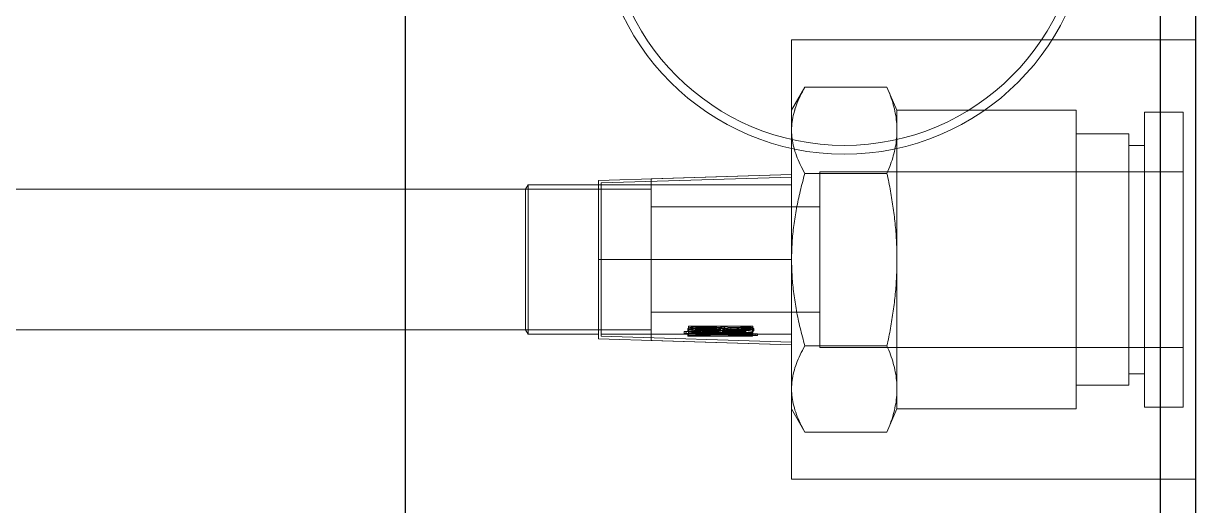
# Model space of a CAD drawing. Header units: millimetres. Extents: x 0 to 1749, y -46 to 1352.
# Drawn here: x 1042.7 to 1109.5, y 347.8 to 375.2 of the extents above; entities that cross this region are included whole.
import ezdxf
from ezdxf.lldxf.tags import DXFTag

# ---------------------------------------------------------------- set-up
doc = ezdxf.new("R2010")
doc.units = ezdxf.units.MM
for name, color, linetype, true_color in [('1', 7, 'Continuous', 0xffffff), ('110', 7, 'Continuous', 0xffffff), ('61', 7, 'Continuous', 0xffffff)]:
    doc.layers.add(name, color=color, linetype=linetype, true_color=true_color)
tags = doc.linetypes.add('DASHED', pattern=[25.72, 12.86, -12.86]).pattern_tags.tags
tags[6:7] = [DXFTag(74, 4), DXFTag(75, 0), DXFTag(340, '0'), DXFTag(46, 0.0), DXFTag(50, 0.0), DXFTag(44, 0.0), DXFTag(45, 0.0)]
tags[4:5] = [DXFTag(74, 4), DXFTag(75, 0), DXFTag(340, '0'), DXFTag(46, 0.0), DXFTag(50, 0.0), DXFTag(44, 0.0), DXFTag(45, 0.0)]

msp = doc.modelspace()

# ---------------------------------------------------------------- linework, layer by layer
at = {"layer": '1', "color": 7, "linetype": 'Continuous', "lineweight": 30}
msp.add_line((1064.4507, 409.29535), (1064.4507, 274.29535), dxfattribs=at)
at = {"layer": '1', "color": 7, "linetype": 'DASHED', "lineweight": 20, "ltscale": 0.125}
for p, q in [((1087.20989, 371.6103), (1086.4507, 370.29535)), ((1087.20989, 371.6103), (1091.88261, 371.6103)), ((1092.4507, 370.29535), (1091.88261, 371.6103)), ((1092.4507, 369.15657), (1092.4507, 370.29535)), ((1102.6507, 370.29535), (1092.4507, 370.29535)), ((1102.6507, 370.29535), (1102.6507, 353.29535)), ((1106.5507, 370.19535), (1106.5507, 353.39535)), ((1108.7507, 370.19535), (1106.5507, 370.19535)), ((1108.7507, 353.39535), (1108.7507, 370.19535)), ((1092.4507, 369.15657), (1092.4507, 361.79535)), ((1105.6507, 368.94535), (1102.6507, 368.94535)), ((1105.6507, 354.64535), (1105.6507, 368.94535)), ((1106.5507, 368.29535), (1105.6507, 368.29535)), ((1086.4507, 366.64535), (1078.4507, 366.39534)), ((1078.4507, 361.79535), (1078.4507, 366.39534)), ((1087.20989, 366.70283), (1091.88261, 366.70283)), ((1088.0507, 366.79535), (1088.0507, 361.79535)), ((1108.7507, 366.79535), (1088.0507, 366.79535)), ((1078.4507, 365.79535), (1029.4507, 365.79535)), ((1086.4507, 364.79535), (1078.4507, 364.79535)), ((1088.0507, 364.79535), (1078.4507, 364.79535)), ((1078.4507, 357.19536), (1078.4507, 361.79535)), ((1088.0507, 361.79535), (1088.0507, 356.79535)), ((1092.4507, 361.79535), (1092.4507, 354.43413)), ((1078.4507, 358.79535), (1086.4507, 358.79535)), ((1078.4507, 358.79535), (1088.0507, 358.79535)), ((1029.4507, 357.79535), (1078.4507, 357.79535)), ((1078.4507, 357.19536), (1086.4507, 356.94535)), ((1087.20989, 356.88787), (1091.88261, 356.88787)), ((1088.0507, 356.79535), (1108.7507, 356.79535)), ((1105.6507, 355.29535), (1106.5507, 355.29535)), ((1092.4507, 353.29535), (1092.4507, 354.43413)), ((1102.6507, 354.64535), (1105.6507, 354.64535)), ((1086.4507, 353.29535), (1087.20989, 351.9804)), ((1091.88261, 351.9804), (1092.4507, 353.29535)), ((1092.4507, 353.29535), (1102.6507, 353.29535)), ((1106.5507, 353.39535), (1108.7507, 353.39535)), ((1087.20989, 351.9804), (1091.88261, 351.9804))]:
    msp.add_line(p, q, dxfattribs=at)
for points in [[(1086.4507, 369.15657), (1086.4507, 369.31694), (1086.47176, 369.63794), (1086.56524, 370.11932), (1086.71819, 370.60323), (1086.92737, 371.09264), (1087.10906, 371.43567), (1087.20989, 371.6103)], [(1091.88261, 371.6103), (1091.95686, 371.43845), (1092.09141, 371.09964), (1092.24821, 370.61157), (1092.36365, 370.12664), (1092.43466, 369.64203), (1092.4507, 369.31843), (1092.4507, 369.15657)], [(1087.20989, 366.70283), (1087.10907, 366.87744), (1086.92738, 367.22046), (1086.71808, 367.71016), (1086.56519, 368.194), (1086.47175, 368.67533), (1086.4507, 368.99624), (1086.4507, 369.15657)], [(1092.4507, 369.15657), (1092.4507, 368.99466), (1092.43465, 368.67098), (1092.36362, 368.18631), (1092.24813, 367.70131), (1092.0914, 367.2135), (1091.95686, 366.87469), (1091.88261, 366.70283)], [(1086.4507, 361.79535), (1086.4507, 362.11961), (1086.47221, 362.76759), (1086.56722, 363.73691), (1086.72154, 364.70661), (1086.93129, 365.68325), (1087.11086, 366.35979), (1087.20989, 366.70283)], [(1091.88261, 366.70283), (1091.95628, 366.36178), (1092.09016, 365.68819), (1092.24718, 364.71269), (1092.36302, 363.74227), (1092.4345, 362.77061), (1092.4507, 362.12072), (1092.4507, 361.79535)], [(1087.20989, 356.88787), (1087.10989, 357.23429), (1086.92914, 357.91604), (1086.71951, 358.89486), (1086.56606, 359.86321), (1086.47196, 360.82847), (1086.4507, 361.47305), (1086.4507, 361.79535)], [(1092.4507, 361.79535), (1092.4507, 361.46817), (1092.43432, 360.81515), (1092.36221, 359.83974), (1092.24577, 358.86809), (1092.08868, 357.89464), (1091.95561, 357.22581), (1091.88261, 356.88787)], [(1086.4507, 354.43413), (1086.4507, 354.59451), (1086.47176, 354.9155), (1086.56524, 355.39689), (1086.71819, 355.8808), (1086.92737, 356.37021), (1087.10906, 356.71324), (1087.20989, 356.88787)], [(1091.88261, 356.88787), (1091.95686, 356.71602), (1092.09141, 356.3772), (1092.24821, 355.88913), (1092.36365, 355.40421), (1092.43466, 354.9196), (1092.4507, 354.596), (1092.4507, 354.43413)], [(1087.20989, 351.9804), (1087.10907, 352.15501), (1086.92738, 352.49802), (1086.71808, 352.98772), (1086.56519, 353.47157), (1086.47175, 353.9529), (1086.4507, 354.27381), (1086.4507, 354.43413)], [(1092.4507, 354.43413), (1092.4507, 354.27222), (1092.43465, 353.94855), (1092.36362, 353.46388), (1092.24813, 352.97888), (1092.0914, 352.49107), (1091.95686, 352.15226), (1091.88261, 351.9804)]]:
    msp.add_open_spline(points, degree=3, dxfattribs=at)
msp.add_open_spline([(1086.64713, 370.37095), (1086.62049, 370.28699), (1086.55024, 370.04213), (1086.47175, 369.6378), (1086.4507, 369.31689), (1086.4507, 369.15657)], degree=3, knots=[0, 0, 0, 0, 0.20637391, 0.60318695, 1, 1, 1, 1], dxfattribs=at)
at = {"layer": '110', "color": 7, "linetype": 'Continuous', "lineweight": 30}
for p, q in [((1107.4507, 218.79535), (1107.4507, 464.79535)), ((1109.4507, 464.79535), (1109.4507, 218.79535))]:
    msp.add_line(p, q, dxfattribs=at)
at = {"layer": '110', "color": 7, "linetype": 'DASHED', "lineweight": 20, "ltscale": 0.125}
for p, q in [((1086.4507, 349.29535), (1086.4507, 374.29535)), ((1109.4507, 374.29535), (1086.4507, 374.29535)), ((1086.4507, 366.64535), (1075.4507, 366.30158)), ((1075.6007, 366.1562), (1086.4507, 366.49528)), ((1071.30636, 365.79535), (1029.4507, 365.79535)), ((1071.4507, 366.04535), (1071.30636, 365.79535)), ((1071.30636, 365.79535), (1071.30636, 357.79535)), ((1075.4507, 366.04535), (1071.4507, 366.04535)), ((1071.4507, 366.04535), (1071.4507, 357.54535)), ((1075.4507, 366.30158), (1075.4507, 357.28912)), ((1075.4507, 366.04535), (1075.6007, 366.04535)), ((1075.6007, 366.1562), (1075.6007, 357.4345)), ((1086.4507, 366.04535), (1075.6007, 366.04535)), ((1075.4507, 361.79535), (1075.6007, 361.79535)), ((1075.6007, 361.79535), (1086.4507, 361.79535)), ((1029.4507, 357.79535), (1071.30636, 357.79535)), ((1071.30636, 357.79535), (1071.4507, 357.54535)), ((1080.45534, 357.60682), (1080.45534, 357.71077)), ((1080.5408, 357.85255), (1080.5408, 357.74496)), ((1080.58403, 358.00144), (1080.58403, 357.88975)), ((1080.58403, 358.00144), (1084.2507, 358.00144)), ((1080.58403, 357.88975), (1084.2507, 357.88975)), ((1080.99122, 357.70528), (1080.58403, 357.70528)), ((1080.58403, 357.60146), (1080.58403, 357.70528)), ((1080.79818, 357.77665), (1080.79818, 357.67104)), ((1080.88364, 357.77242), (1080.88364, 357.66692)), ((1080.92386, 357.74847), (1080.92687, 357.73912)), ((1082.40681, 357.93499), (1080.99122, 357.93499)), ((1080.99122, 357.93499), (1080.99122, 357.82516)), ((1082.40681, 357.82516), (1080.99122, 357.82516)), ((1080.99122, 357.60146), (1080.99122, 357.70528)), ((1081.03445, 357.79509), (1081.03445, 357.90407)), ((1081.11991, 357.75557), (1081.11991, 357.6505)), ((1081.14102, 357.81075), (1081.14102, 357.70426)), ((1082.25701, 357.81075), (1082.25701, 357.70426)), ((1082.29923, 357.91338), (1082.29923, 357.80415)), ((1082.40681, 357.93499), (1082.40681, 357.82516)), ((1082.51439, 357.77242), (1082.51439, 357.66692)), ((1082.53304, 357.85489), (1082.53304, 357.74723)), ((1082.63202, 357.98062), (1082.63202, 357.86952)), ((1082.67525, 357.90802), (1082.67525, 357.79894)), ((1082.72854, 357.79883), (1082.72854, 357.69265)), ((1082.81399, 357.93499), (1082.81399, 357.82516)), ((1084.2507, 357.93499), (1082.81399, 357.93499)), ((1084.2507, 357.82516), (1082.81399, 357.82516)), ((1082.81399, 357.76734), (1082.81399, 357.82516)), ((1083.60725, 357.7881), (1083.60725, 357.68219)), ((1083.63942, 357.74402), (1083.63942, 357.63923)), ((1083.84352, 357.88466), (1083.84352, 357.77621)), ((1083.85458, 357.82436), (1083.85458, 357.71752)), ((1083.87869, 357.74295), (1083.87869, 357.85048)), ((1084.01544, 357.95891), (1084.01544, 357.84841)), ((1084.21853, 357.91739), (1084.21853, 357.80805)), ((1084.21853, 357.79883), (1084.21853, 357.69265)), ((1084.2507, 358.00144), (1084.2507, 357.88975)), ((1084.2507, 357.88975), (1084.2507, 357.82516)), ((1084.29393, 357.74859), (1084.29393, 357.85628)), ((1071.4507, 357.54535), (1075.4507, 357.54535)), ((1075.4507, 357.28912), (1086.4507, 356.94535)), ((1075.6007, 357.54535), (1080.5408, 357.54535)), ((1075.6007, 357.4345), (1086.4507, 357.09542)), ((1080.32665, 357.69314), (1080.32665, 357.58962)), ((1080.5408, 357.54535), (1080.5408, 357.54605)), ((1080.5408, 357.54605), (1084.22959, 357.54605)), ((1080.5408, 357.44535), (1080.5408, 357.54535)), ((1080.5408, 357.44604), (1084.22959, 357.44604)), ((1080.5408, 357.44535), (1081.26971, 357.44535)), ((1080.58403, 357.60146), (1080.58403, 357.47457)), ((1080.99122, 357.60146), (1080.58403, 357.60146)), ((1080.58403, 357.57526), (1080.99122, 357.57526)), ((1080.58403, 357.47457), (1080.99122, 357.47457)), ((1081.74813, 357.64216), (1080.99122, 357.64216)), ((1080.99122, 357.61319), (1084.2507, 357.61319)), ((1080.99122, 357.53988), (1080.99122, 357.60146)), ((1080.99122, 357.5116), (1080.99122, 357.53988)), ((1084.2507, 357.53988), (1080.99122, 357.53988)), ((1080.99122, 357.47457), (1080.99122, 357.5116)), ((1080.99122, 357.5116), (1084.2507, 357.5116)), ((1081.26971, 357.44565), (1081.26971, 357.54566)), ((1084.22959, 357.54566), (1081.26971, 357.54566)), ((1084.22959, 357.44565), (1081.26971, 357.44565)), ((1081.3984, 357.45336), (1081.3984, 357.55355)), ((1081.80659, 357.55355), (1081.3984, 357.55355)), ((1081.80659, 357.45336), (1081.3984, 357.45336)), ((1081.80659, 357.45336), (1081.80659, 357.55355)), ((1084.2507, 357.64216), (1081.93265, 357.64216)), ((1084.22959, 357.54605), (1084.22959, 357.54535)), ((1084.22959, 357.54566), (1084.22959, 357.44565)), ((1084.22959, 357.54535), (1086.4507, 357.54535)), ((1084.2507, 357.53988), (1084.2507, 357.64216)), ((1084.2507, 357.5116), (1084.2507, 357.53988)), ((1084.37939, 357.46768), (1084.37939, 357.56821)), ((1084.50808, 357.4746), (1084.50808, 357.5753)), ((1086.4507, 349.29535), (1109.4507, 349.29535))]:
    msp.add_line(p, q, dxfattribs=at)
for centre, major_axis, ratio, start_param, end_param in [((1078.06325, 361.79537), (-8.65826, 0.00001), 0.49086298, 1.83528454, 1.85071616), ((1087.55206, 361.79535), (25.68688, 0), 0.16545411, 4.4324701, 4.59360677), ((1087.0386, 361.79535), (25.67552, 0), 0.16552729, 4.44790175, 4.60863294), ((1078.06325, 361.79537), (-8.86199, 0.00001), 0.49086323, 1.82906394, 1.84411417), ((1087.0386, 361.79535), (26.27965, 0), 0.16552729, 4.45412258, 4.61102644), ((1087.55206, 361.79535), (26.29128, 0), 0.16545411, 4.4390723, 4.59634986), ((1083.48685, 361.79535), (8.61777, 0), 0.49316633, 4.81614494, 4.83117112), ((1083.48685, 361.79535), (-8.82055, 0), 0.49316654, 1.67215887, 1.68683545)]:
    msp.add_ellipse(centre, major_axis=major_axis, ratio=ratio, start_param=start_param, end_param=end_param, dxfattribs=at)
for points, knots in [([(1080.58403, 357.89757), (1080.57701, 357.89423), (1080.57067, 357.89072), (1080.55957, 357.88331), (1080.5549, 357.87948), (1080.54937, 357.87359), (1080.54777, 357.8716), (1080.54505, 357.86758), (1080.54394, 357.86553), (1080.54135, 357.85939), (1080.5406, 357.85532), (1080.54107, 357.84723), (1080.54252, 357.84318), (1080.54772, 357.8355), (1080.55145, 357.83182), (1080.56581, 357.82121), (1080.57886, 357.81515), (1080.59409, 357.80971)], [0, 0, 0, 0, 0.125, 0.125, 0.25, 0.25, 0.3125, 0.3125, 0.375, 0.375, 0.5, 0.5, 0.625, 0.625, 0.75, 0.75, 1, 1, 1, 1]), ([(1080.5408, 357.74489), (1080.5408, 357.74449), (1080.54081, 357.7441), (1080.54108, 357.73976), (1080.54253, 357.73582), (1080.54774, 357.72834), (1080.55148, 357.72475), (1080.56585, 357.71442), (1080.57889, 357.70853), (1080.59409, 357.70325)], [0, 0, 0, 0, 0.02460426, 0.02460426, 0.26845319, 0.26845319, 0.51230213, 0.51230213, 1, 1, 1, 1]), ([(1080.88364, 357.66692), (1080.85336, 357.66974), (1080.82345, 357.67292), (1080.77946, 357.67855), (1080.76495, 357.68058), (1080.73654, 357.68498), (1080.72263, 357.68736), (1080.69557, 357.69261), (1080.68242, 357.69547), (1080.66351, 357.70028), (1080.65733, 357.70198), (1080.64549, 357.70554), (1080.63414, 357.70927), (1080.62393, 357.7134), (1080.61439, 357.71776), (1080.60993, 357.72009), (1080.59806, 357.72733), (1080.59211, 357.7325), (1080.58656, 357.74088), (1080.58531, 357.74374), (1080.5843, 357.74806), (1080.58411, 357.7495), (1080.58399, 357.7524), (1080.58403, 357.75386), (1080.58403, 357.76118), (1080.58403, 357.76711), (1080.58403, 357.78514), (1080.58403, 357.82214), (1080.58403, 357.86195), (1080.58403, 357.88975)], [0, 0, 0, 0, 0.125, 0.125, 0.1875, 0.1875, 0.25, 0.25, 0.3125, 0.3125, 0.34375, 0.34375, 0.375, 0.40625, 0.40625, 0.4375, 0.4375, 0.5, 0.5, 0.53125, 0.53125, 0.546875, 0.546875, 0.5625, 0.5625, 0.625, 0.625, 0.75, 1, 1, 1, 1]), ([(1080.88364, 357.77242), (1080.85328, 357.77532), (1080.82329, 357.7786), (1080.7792, 357.7844), (1080.76465, 357.78649), (1080.73619, 357.79102), (1080.72225, 357.79348), (1080.69515, 357.79888), (1080.68198, 357.80183), (1080.66306, 357.8068), (1080.65688, 357.80855), (1080.64505, 357.81221), (1080.63371, 357.81606), (1080.62352, 357.82031), (1080.61401, 357.82481), (1080.60957, 357.82721), (1080.59778, 357.83466), (1080.59189, 357.83998), (1080.58644, 357.84861), (1080.58523, 357.85155), (1080.58427, 357.85597), (1080.58409, 357.85746), (1080.584, 357.86044), (1080.58403, 357.86194), (1080.58403, 357.86815), (1080.58403, 357.87292), (1080.58403, 357.87773)], [0, 0, 0, 0, 0.20440518, 0.20440518, 0.30660778, 0.30660778, 0.40881037, 0.40881037, 0.51101296, 0.51101296, 0.56211426, 0.56211426, 0.61321555, 0.66431685, 0.66431685, 0.71541815, 0.71541815, 0.81762074, 0.81762074, 0.86872203, 0.86872203, 0.89427268, 0.89427268, 0.91982333, 0.91982333, 1, 1, 1, 1]), ([(1082.29923, 357.91338), (1082.26736, 357.92174), (1082.23409, 357.92905), (1082.18256, 357.93875), (1082.16512, 357.94177), (1082.12974, 357.94741), (1082.11186, 357.95002), (1082.05817, 357.95726), (1082.02212, 357.96131), (1081.94962, 357.9682), (1081.91317, 357.97103), (1081.83996, 357.97571), (1081.8032, 357.97756), (1081.72942, 357.98043), (1081.69247, 357.98167), (1081.61844, 357.98375), (1081.58136, 357.98458), (1081.50705, 357.98575), (1081.46977, 357.98609), (1081.35809, 357.98624), (1081.28392, 357.98519), (1081.1733, 357.98122), (1081.13653, 357.97947), (1081.06316, 357.97538), (1081.02656, 357.97299), (1080.95362, 357.96726), (1080.91728, 357.96392), (1080.86307, 357.9578), (1080.84499, 357.95556), (1080.80932, 357.95063), (1080.79174, 357.94793), (1080.76589, 357.94344), (1080.75737, 357.94187), (1080.74036, 357.93869), (1080.7319, 357.93707), (1080.70666, 357.93209), (1080.69002, 357.92861), (1080.65737, 357.92116), (1080.64132, 357.91719), (1080.61825, 357.9105), (1080.61081, 357.90817), (1080.5967, 357.90318), (1080.59001, 357.90053), (1080.58403, 357.89757)], [0, 0, 0, 0, 0.0625, 0.0625, 0.09375, 0.09375, 0.125, 0.125, 0.1875, 0.1875, 0.25, 0.25, 0.3125, 0.3125, 0.375, 0.375, 0.4375, 0.4375, 0.5, 0.5, 0.625, 0.625, 0.6875, 0.6875, 0.75, 0.75, 0.8125, 0.8125, 0.84375, 0.84375, 0.875, 0.875, 0.890625, 0.890625, 0.90625, 0.90625, 0.9375, 0.9375, 0.96875, 0.96875, 0.984375, 0.984375, 1, 1, 1, 1]), ([(1082.29923, 357.80415), (1082.26731, 357.81229), (1082.23396, 357.81942), (1082.18231, 357.82886), (1082.16481, 357.8318), (1082.12934, 357.83729), (1082.11153, 357.83982), (1082.0579, 357.84684), (1082.02188, 357.85077), (1081.94944, 357.85746), (1081.91302, 357.86021), (1081.83986, 357.86475), (1081.80312, 357.86655), (1081.72937, 357.86934), (1081.69243, 357.87054), (1081.61843, 357.87256), (1081.58137, 357.87336), (1081.50708, 357.8745), (1081.4698, 357.87483), (1081.35818, 357.87497), (1081.28405, 357.87396), (1081.17346, 357.8701), (1081.13671, 357.86841), (1081.06335, 357.86443), (1081.02676, 357.86212), (1080.95383, 357.85655), (1080.91749, 357.85331), (1080.86327, 357.84736), (1080.84519, 357.84519), (1080.80951, 357.84039), (1080.79193, 357.83778), (1080.76607, 357.83341), (1080.75754, 357.83188), (1080.74053, 357.82879), (1080.73206, 357.82722), (1080.7068, 357.82237), (1080.69016, 357.81899), (1080.65748, 357.81174), (1080.64141, 357.80788), (1080.61831, 357.80137), (1080.61086, 357.7991), (1080.59672, 357.79423), (1080.59002, 357.79165), (1080.58403, 357.78877)], [0, 0, 0, 0, 0.0625, 0.0625, 0.09375, 0.09375, 0.125, 0.125, 0.1875, 0.1875, 0.25, 0.25, 0.3125, 0.3125, 0.375, 0.375, 0.4375, 0.4375, 0.5, 0.5, 0.625, 0.625, 0.6875, 0.6875, 0.75, 0.75, 0.8125, 0.8125, 0.84375, 0.84375, 0.875, 0.875, 0.890625, 0.890625, 0.90625, 0.90625, 0.9375, 0.9375, 0.96875, 0.96875, 0.984375, 0.984375, 1, 1, 1, 1]), ([(1080.59409, 357.80971), (1080.60089, 357.80735), (1080.60818, 357.80525), (1080.62339, 357.80137), (1080.63132, 357.79959), (1080.64762, 357.79628), (1080.65602, 357.79474), (1080.67305, 357.79185), (1080.68168, 357.7905), (1080.70786, 357.78667), (1080.72569, 357.78441), (1080.76169, 357.78027), (1080.77987, 357.77839), (1080.79818, 357.77665)], [0, 0, 0, 0, 0.125, 0.125, 0.25, 0.25, 0.375, 0.375, 0.5, 0.5, 0.75, 0.75, 1, 1, 1, 1]), ([(1080.59409, 357.70325), (1080.60089, 357.70094), (1080.60819, 357.69889), (1080.62341, 357.69511), (1080.63134, 357.69339), (1080.64765, 357.69016), (1080.65605, 357.68866), (1080.67308, 357.68584), (1080.68171, 357.68453), (1080.70789, 357.6808), (1080.72571, 357.6786), (1080.7617, 357.67456), (1080.77988, 357.67274), (1080.79818, 357.67104)], [0, 0, 0, 0, 0.125, 0.125, 0.25, 0.25, 0.375, 0.375, 0.5, 0.5, 0.75, 0.75, 1, 1, 1, 1]), ([(1080.79818, 357.77665), (1080.85077, 357.7716), (1080.90396, 357.7674), (1081.01138, 357.76045), (1081.06552, 357.75771), (1081.11991, 357.75557)], [0, 0, 0, 0, 0.5, 0.5, 1, 1, 1, 1]), ([(1082.51439, 357.77242), (1082.48124, 357.76929), (1082.44791, 357.7666), (1082.38097, 357.7619), (1082.34737, 357.75987), (1082.24623, 357.75455), (1082.17838, 357.75199), (1082.04211, 357.74815), (1081.97368, 357.74688), (1081.83644, 357.74525), (1081.69927, 357.74456), (1081.56216, 357.74525), (1081.45938, 357.74646), (1081.42512, 357.74698), (1081.35663, 357.7483), (1081.32236, 357.74909), (1081.2198, 357.75197), (1081.15178, 357.75453), (1081.05052, 357.75985), (1081.0169, 357.76188), (1080.94999, 357.76659), (1080.9167, 357.76928), (1080.88364, 357.77242)], [0, 0, 0, 0, 0.0625, 0.0625, 0.125, 0.125, 0.25, 0.25, 0.375, 0.375, 0.5, 0.625, 0.625, 0.6875, 0.6875, 0.75, 0.75, 0.875, 0.875, 0.9375, 0.9375, 1, 1, 1, 1]), ([(1080.92386, 357.85616), (1080.92386, 357.85609), (1080.92386, 357.85601), (1080.92392, 357.85278), (1080.925, 357.84962), (1080.92687, 357.84655)], [0, 0, 0, 0, 0.02383283, 0.02383283, 1, 1, 1, 1]), ([(1080.92687, 357.84655), (1080.92906, 357.84296), (1080.93239, 357.83957), (1080.93908, 357.83478), (1080.9416, 357.83323), (1080.94713, 357.83025), (1080.95012, 357.82884), (1080.95966, 357.8248), (1080.96687, 357.82236), (1080.98225, 357.81796), (1080.99035, 357.81602), (1081.0156, 357.81074), (1081.03375, 357.80794), (1081.07074, 357.80329), (1081.08966, 357.80142), (1081.10885, 357.79984)], [0, 0, 0, 0, 0.125, 0.125, 0.1875, 0.1875, 0.25, 0.25, 0.375, 0.375, 0.5, 0.5, 0.75, 0.75, 1, 1, 1, 1]), ([(1080.92687, 357.73912), (1080.92907, 357.73562), (1080.93241, 357.73231), (1080.93911, 357.72764), (1080.94164, 357.72613), (1080.94718, 357.72323), (1080.95017, 357.72185), (1080.95973, 357.71792), (1080.96695, 357.71554), (1080.98233, 357.71126), (1080.99044, 357.70937), (1081.01568, 357.70424), (1081.03382, 357.70151), (1081.07077, 357.69698), (1081.08968, 357.69517), (1081.10885, 357.69364)], [0, 0, 0, 0, 0.125, 0.125, 0.1875, 0.1875, 0.25, 0.25, 0.375, 0.375, 0.5, 0.5, 0.75, 0.75, 1, 1, 1, 1]), ([(1080.99122, 357.93499), (1080.99122, 357.92124), (1080.99122, 357.90115), (1080.99122, 357.88185), (1080.99122, 357.87391), (1080.99126, 357.87233), (1080.99171, 357.86918), (1080.99209, 357.86761), (1080.9937, 357.86293), (1080.99545, 357.85981), (1081.00027, 357.85385), (1081.00332, 357.851), (1081.01069, 357.84555), (1081.01504, 357.84292), (1081.02974, 357.8355), (1081.04141, 357.83128), (1081.06091, 357.82567), (1081.06769, 357.82395), (1081.08155, 357.82076), (1081.08866, 357.81929), (1081.11043, 357.81517), (1081.12552, 357.81282), (1081.14102, 357.81075)], [0, 0, 0, 0, 0.25, 0.375, 0.375, 0.40625, 0.40625, 0.4375, 0.4375, 0.5, 0.5, 0.5625, 0.5625, 0.625, 0.625, 0.75, 0.75, 0.8125, 0.8125, 0.875, 0.875, 1, 1, 1, 1]), ([(1080.99122, 357.82516), (1080.99122, 357.81177), (1080.99122, 357.7922), (1080.99122, 357.7734), (1080.99122, 357.76567), (1080.99126, 357.76413), (1080.99173, 357.76106), (1080.99211, 357.75954), (1080.99374, 357.75498), (1080.99551, 357.75193), (1081.00035, 357.74614), (1081.00342, 357.74337), (1081.01082, 357.73806), (1081.01518, 357.73551), (1081.0299, 357.7283), (1081.04157, 357.72419), (1081.06756, 357.71694), (1081.08153, 357.71388), (1081.1105, 357.70855), (1081.12556, 357.70627), (1081.14102, 357.70426)], [0, 0, 0, 0, 0.25, 0.375, 0.375, 0.40625, 0.40625, 0.4375, 0.4375, 0.5, 0.5, 0.5625, 0.5625, 0.625, 0.625, 0.75, 0.75, 0.875, 0.875, 1, 1, 1, 1]), ([(1081.14102, 357.81075), (1081.15225, 357.80926), (1081.16356, 357.80799), (1081.18627, 357.80571), (1081.19768, 357.80471), (1081.232, 357.80199), (1081.25503, 357.80056), (1081.32434, 357.79691), (1081.37086, 357.79533), (1081.46423, 357.79301), (1081.51108, 357.79229), (1081.60498, 357.79137), (1081.65197, 357.79118), (1081.74586, 357.79118), (1081.7928, 357.79136), (1081.88664, 357.79228), (1081.93355, 357.79301), (1082.00386, 357.79475), (1082.02729, 357.79545), (1082.07395, 357.79714), (1082.0972, 357.79814), (1082.14346, 357.80058), (1082.16648, 357.80202), (1082.21213, 357.80565), (1082.23477, 357.8078), (1082.25701, 357.81075)], [0, 0, 0, 0, 0.03125, 0.03125, 0.0625, 0.0625, 0.125, 0.125, 0.25, 0.25, 0.375, 0.375, 0.5, 0.5, 0.625, 0.625, 0.75, 0.75, 0.8125, 0.8125, 0.875, 0.875, 0.9375, 0.9375, 1, 1, 1, 1]), ([(1081.14102, 357.70426), (1081.15225, 357.70281), (1081.16356, 357.70157), (1081.18628, 357.69935), (1081.19769, 357.69837), (1081.23202, 357.69573), (1081.25504, 357.69433), (1081.32435, 357.69077), (1081.37088, 357.68924), (1081.46424, 357.68698), (1081.51109, 357.68627), (1081.60499, 357.68538), (1081.65197, 357.68519), (1081.74586, 357.68519), (1081.7928, 357.68537), (1081.88663, 357.68627), (1081.93354, 357.68697), (1082.00385, 357.68868), (1082.02727, 357.68935), (1082.07393, 357.691), (1082.09718, 357.69198), (1082.14345, 357.69435), (1082.16646, 357.69576), (1082.21211, 357.69929), (1082.23476, 357.70139), (1082.25701, 357.70426)], [0, 0, 0, 0, 0.03125, 0.03125, 0.0625, 0.0625, 0.125, 0.125, 0.25, 0.25, 0.375, 0.375, 0.5, 0.5, 0.625, 0.625, 0.75, 0.75, 0.8125, 0.8125, 0.875, 0.875, 0.9375, 0.9375, 1, 1, 1, 1]), ([(1081.89205, 357.69582), (1081.90626, 357.69691), (1081.92036, 357.69812), (1081.94826, 357.70089), (1081.96205, 357.70244), (1081.98918, 357.70606), (1082.00252, 357.70813), (1082.02155, 357.71178), (1082.02774, 357.7131), (1082.03972, 357.71599), (1082.04551, 357.71757), (1082.05625, 357.721), (1082.06123, 357.72286), (1082.07015, 357.72696), (1082.07401, 357.72917), (1082.08009, 357.73389), (1082.08234, 357.73644), (1082.08462, 357.74097), (1082.0851, 357.74295), (1082.08509, 357.74496)], [0, 0, 0, 0, 0.17016859, 0.17016859, 0.34033718, 0.34033718, 0.51050577, 0.51050577, 0.59559006, 0.59559006, 0.68067436, 0.68067436, 0.76575865, 0.76575865, 0.85084295, 0.85084295, 0.93592724, 0.93592724, 1, 1, 1, 1]), ([(1082.25701, 357.81075), (1082.27244, 357.81282), (1082.28747, 357.81515), (1082.31635, 357.8206), (1082.33022, 357.82371), (1082.34969, 357.82927), (1082.35589, 357.83127), (1082.36745, 357.83554), (1082.37283, 357.83782), (1082.38264, 357.84273), (1082.38702, 357.84534), (1082.39445, 357.85078), (1082.39754, 357.85363), (1082.40244, 357.85959), (1082.4042, 357.86268), (1082.40586, 357.86734), (1082.40626, 357.8689), (1082.40675, 357.87205), (1082.40681, 357.87364), (1082.40681, 357.88161), (1082.40681, 357.88807), (1082.40681, 357.90772), (1082.40681, 357.92118), (1082.40681, 357.93499)], [0, 0, 0, 0, 0.125, 0.125, 0.25, 0.25, 0.3125, 0.3125, 0.375, 0.375, 0.4375, 0.4375, 0.5, 0.5, 0.5625, 0.5625, 0.59375, 0.59375, 0.625, 0.625, 0.75, 0.75, 1, 1, 1, 1]), ([(1082.25701, 357.70426), (1082.27241, 357.70627), (1082.28743, 357.70854), (1082.30911, 357.71252), (1082.3162, 357.71395), (1082.33002, 357.71703), (1082.3368, 357.71871), (1082.35616, 357.7241), (1082.36779, 357.72817), (1082.38252, 357.73533), (1082.3869, 357.73787), (1082.39436, 357.74316), (1082.39746, 357.74593), (1082.40238, 357.75173), (1082.40416, 357.75474), (1082.40584, 357.75927), (1082.40624, 357.76079), (1082.40674, 357.76386), (1082.40681, 357.76541), (1082.40681, 357.77317), (1082.40681, 357.77946), (1082.40681, 357.79861), (1082.40681, 357.81171), (1082.40681, 357.82516)], [0, 0, 0, 0, 0.125, 0.125, 0.1875, 0.1875, 0.25, 0.25, 0.375, 0.375, 0.4375, 0.4375, 0.5, 0.5, 0.5625, 0.5625, 0.59375, 0.59375, 0.625, 0.625, 0.75, 0.75, 1, 1, 1, 1]), ([(1082.27812, 357.79128), (1082.30317, 357.78628), (1082.32907, 357.78196), (1082.38215, 357.77431), (1082.40943, 357.77097), (1082.49194, 357.76215), (1082.54783, 357.75784), (1082.63249, 357.75274), (1082.66086, 357.7513), (1082.7178, 357.74871), (1082.74634, 357.74754), (1082.83218, 357.74438), (1082.88976, 357.74275), (1083.00492, 357.7404), (1083.06256, 357.73968), (1083.1491, 357.73925), (1083.17796, 357.73923), (1083.23569, 357.73929), (1083.26457, 357.73936), (1083.40889, 357.74), (1083.52425, 357.7413), (1083.63942, 357.74402)], [0, 0, 0, 0, 0.0625, 0.0625, 0.125, 0.125, 0.25, 0.25, 0.3125, 0.3125, 0.375, 0.375, 0.5, 0.5, 0.625, 0.625, 0.6875, 0.6875, 0.75, 0.75, 1, 1, 1, 1]), ([(1082.63202, 357.98062), (1082.60144, 357.97781), (1082.57117, 357.9745), (1082.52636, 357.96857), (1082.51152, 357.96643), (1082.48227, 357.9618), (1082.46785, 357.95931), (1082.42527, 357.95127), (1082.39779, 357.94513), (1082.35851, 357.93433), (1082.34582, 357.93049), (1082.32164, 357.92232), (1082.31011, 357.91799), (1082.29923, 357.91338)], [0, 0, 0, 0, 0.25, 0.25, 0.375, 0.375, 0.5, 0.5, 0.75, 0.75, 0.875, 0.875, 1, 1, 1, 1]), ([(1082.63202, 357.86952), (1082.60146, 357.86679), (1082.57121, 357.86358), (1082.52643, 357.85781), (1082.51159, 357.85573), (1082.48236, 357.85124), (1082.46794, 357.84883), (1082.42536, 357.84101), (1082.39788, 357.83504), (1082.35857, 357.82454), (1082.34587, 357.8208), (1082.32166, 357.81285), (1082.31012, 357.80863), (1082.29923, 357.80415)], [0, 0, 0, 0, 0.25, 0.25, 0.375, 0.375, 0.5, 0.5, 0.75, 0.75, 0.875, 0.875, 1, 1, 1, 1]), ([(1082.81399, 357.93499), (1082.81399, 357.91375), (1082.81399, 357.89081), (1082.81399, 357.86892), (1082.81399, 357.86408), (1082.81403, 357.86167), (1082.81392, 357.85449), (1082.81241, 357.84973), (1082.80645, 357.84069), (1082.80201, 357.83636), (1082.79045, 357.82816), (1082.78352, 357.82441), (1082.76785, 357.81743), (1082.75905, 357.81419), (1082.74037, 357.80824), (1082.7305, 357.80552), (1082.70997, 357.80048), (1082.69927, 357.79815), (1082.67745, 357.79382), (1082.66634, 357.79183), (1082.63257, 357.78625), (1082.60946, 357.78304), (1082.56246, 357.77728), (1082.53857, 357.77473), (1082.51439, 357.77242)], [0, 0, 0, 0, 0.25, 0.28125, 0.28125, 0.3125, 0.3125, 0.375, 0.375, 0.4375, 0.4375, 0.5, 0.5, 0.5625, 0.5625, 0.625, 0.625, 0.6875, 0.6875, 0.75, 0.75, 0.875, 0.875, 1, 1, 1, 1]), ([(1082.81399, 357.82516), (1082.81399, 357.80446), (1082.81399, 357.7821), (1082.81399, 357.76076), (1082.81399, 357.75605), (1082.81404, 357.7537), (1082.81389, 357.74671), (1082.81234, 357.74206), (1082.80782, 357.73546), (1082.80596, 357.73331), (1082.80151, 357.72911), (1082.79892, 357.72705), (1082.79021, 357.72108), (1082.78325, 357.71743), (1082.76754, 357.71065), (1082.75872, 357.70749), (1082.74004, 357.70172), (1082.73017, 357.69908), (1082.70965, 357.69418), (1082.69895, 357.69192), (1082.67716, 357.68772), (1082.66607, 357.68578), (1082.63235, 357.68036), (1082.60928, 357.67724), (1082.56237, 357.67164), (1082.53852, 357.66917), (1082.51439, 357.66692)], [0, 0, 0, 0, 0.25, 0.28125, 0.28125, 0.3125, 0.3125, 0.375, 0.375, 0.40625, 0.40625, 0.4375, 0.4375, 0.5, 0.5, 0.5625, 0.5625, 0.625, 0.625, 0.6875, 0.6875, 0.75, 0.75, 0.875, 0.875, 1, 1, 1, 1]), ([(1082.72854, 357.79883), (1082.70979, 357.80084), (1082.6913, 357.80305), (1082.65512, 357.80811), (1082.63741, 357.81095), (1082.61184, 357.816), (1082.60349, 357.81782), (1082.58726, 357.82186), (1082.5795, 357.82404), (1082.56513, 357.82885), (1082.55844, 357.83149), (1082.54685, 357.83735), (1082.54209, 357.84051), (1082.53691, 357.84566), (1082.53551, 357.84744), (1082.53358, 357.85105), (1082.53306, 357.8529), (1082.53302, 357.85665), (1082.5335, 357.85851), (1082.53541, 357.86217), (1082.53686, 357.864), (1082.54238, 357.86928), (1082.54753, 357.8725), (1082.55976, 357.87856), (1082.56672, 357.88133), (1082.58156, 357.88648), (1082.58946, 357.88887), (1082.60566, 357.89331), (1082.614, 357.89539), (1082.63951, 357.90127), (1082.65718, 357.90478), (1082.67525, 357.90802)], [0, 0, 0, 0, 0.125, 0.125, 0.25, 0.25, 0.3125, 0.3125, 0.375, 0.375, 0.4375, 0.4375, 0.5, 0.5, 0.53125, 0.53125, 0.5625, 0.5625, 0.59375, 0.59375, 0.625, 0.625, 0.6875, 0.6875, 0.75, 0.75, 0.8125, 0.8125, 0.875, 0.875, 1, 1, 1, 1]), ([(1082.72854, 357.69265), (1082.70982, 357.6946), (1082.69136, 357.69675), (1082.65522, 357.70167), (1082.63754, 357.70443), (1082.61199, 357.70934), (1082.60364, 357.71111), (1082.58743, 357.71503), (1082.57966, 357.71716), (1082.56526, 357.72183), (1082.55857, 357.7244), (1082.54694, 357.73011), (1082.54216, 357.73318), (1082.53695, 357.7382), (1082.53554, 357.73994), (1082.5336, 357.74346), (1082.53307, 357.74525), (1082.53304, 357.74714), (1082.53304, 357.74718), (1082.53304, 357.74723)], [0, 0, 0, 0, 0.22190224, 0.22190224, 0.44380447, 0.44380447, 0.55475559, 0.55475559, 0.66570671, 0.66570671, 0.77665783, 0.77665783, 0.88760894, 0.88760894, 0.9430845, 0.9430845, 0.99856006, 0.99856006, 1, 1, 1, 1]), ([(1084.01544, 357.95891), (1083.95934, 357.96567), (1083.90272, 357.97124), (1083.8174, 357.97866), (1083.77463, 357.98211), (1083.73173, 357.98527), (1083.70311, 357.98732), (1083.68879, 357.98833), (1083.64572, 357.99108), (1083.61688, 357.99259), (1083.55903, 357.99517), (1083.52999, 357.99623), (1083.4429, 357.9989), (1083.3848, 357.99999), (1083.29763, 358.00098), (1083.26856, 358.00119), (1083.21042, 358.00144), (1083.18135, 358.00148), (1083.0941, 358.00124), (1083.03587, 358.00054), (1082.9198, 357.99776), (1082.86192, 357.99569), (1082.7466, 357.98972), (1082.68915, 357.98583), (1082.63202, 357.98062)], [0, 0, 0, 0, 0.125, 0.125, 0.1875, 0.21875, 0.21875, 0.25, 0.25, 0.3125, 0.3125, 0.375, 0.375, 0.5, 0.5, 0.5625, 0.5625, 0.625, 0.625, 0.75, 0.75, 0.875, 0.875, 1, 1, 1, 1]), ([(1084.01544, 357.84841), (1083.95933, 357.85499), (1083.9027, 357.86041), (1083.81736, 357.86761), (1083.77458, 357.87097), (1083.73168, 357.87404), (1083.70306, 357.87603), (1083.68874, 357.87701), (1083.64567, 357.87968), (1083.61683, 357.88115), (1083.55898, 357.88366), (1083.52994, 357.88469), (1083.44286, 357.88728), (1083.38477, 357.88834), (1083.2976, 357.88929), (1083.26854, 357.8895), (1083.2104, 357.88974), (1083.18133, 357.88979), (1083.0941, 357.88955), (1083.03587, 357.88887), (1082.91981, 357.88617), (1082.86193, 357.88416), (1082.74661, 357.87836), (1082.68916, 357.87458), (1082.63202, 357.86952)], [0, 0, 0, 0, 0.125, 0.125, 0.1875, 0.21875, 0.21875, 0.25, 0.25, 0.3125, 0.3125, 0.375, 0.375, 0.5, 0.5, 0.5625, 0.5625, 0.625, 0.625, 0.75, 0.75, 0.875, 0.875, 1, 1, 1, 1]), ([(1082.67525, 357.79894), (1082.69845, 357.80306), (1082.72214, 357.8067), (1082.77035, 357.81316), (1082.79472, 357.81596), (1082.86809, 357.8232), (1082.91751, 357.82654), (1082.98057, 357.82939), (1082.99386, 357.82992), (1083.00718, 357.83036)], [0, 0, 0, 0, 0.22060437, 0.22060437, 0.44120874, 0.44120874, 0.88241748, 0.88241748, 1, 1, 1, 1]), ([(1083.60725, 357.7881), (1083.53416, 357.78447), (1083.46073, 357.78235), (1083.31348, 357.77984), (1083.23959, 357.77948), (1083.12899, 357.77984), (1083.09214, 357.78019), (1083.01852, 357.78155), (1082.98171, 357.78256), (1082.90833, 357.78542), (1082.87188, 357.78726), (1082.79965, 357.79208), (1082.76387, 357.79504), (1082.72854, 357.79883)], [0, 0, 0, 0, 0.25, 0.25, 0.5, 0.5, 0.625, 0.625, 0.75, 0.75, 0.875, 0.875, 1, 1, 1, 1]), ([(1083.3424, 357.83077), (1083.36796, 357.83011), (1083.4185, 357.82851), (1083.48136, 357.82579), (1083.5187, 357.82385), (1083.54358, 357.8225), (1083.55601, 357.82179), (1083.59325, 357.81942), (1083.618, 357.81756), (1083.66732, 357.81305), (1083.69197, 357.81038), (1083.72785, 357.80549), (1083.73964, 357.80371), (1083.7628, 357.79974), (1083.77417, 357.79755), (1083.79626, 357.7926), (1083.80703, 357.78981), (1083.82672, 357.7836), (1083.83575, 357.78016), (1083.84352, 357.77621)], [0, 0, 0, 0, 0.14536081, 0.28780067, 0.35902061, 0.35902061, 0.43024054, 0.43024054, 0.5726804, 0.5726804, 0.71512027, 0.71512027, 0.7863402, 0.7863402, 0.85756013, 0.85756013, 0.92878007, 0.92878007, 1, 1, 1, 1]), ([(1083.85458, 357.82436), (1083.85123, 357.82267), (1083.84757, 357.82108), (1083.83972, 357.81807), (1083.83552, 357.81665), (1083.82251, 357.81269), (1083.81321, 357.81041), (1083.78407, 357.80429), (1083.76285, 357.80114), (1083.71956, 357.79597), (1083.69734, 357.79394), (1083.65256, 357.79056), (1083.62997, 357.78922), (1083.60725, 357.7881)], [0, 0, 0, 0, 0.0625, 0.0625, 0.125, 0.125, 0.25, 0.25, 0.5, 0.5, 0.75, 0.75, 1, 1, 1, 1]), ([(1083.85458, 357.71752), (1083.85122, 357.71587), (1083.84756, 357.71431), (1083.83969, 357.71138), (1083.83549, 357.70999), (1083.82247, 357.70613), (1083.81317, 357.70391), (1083.78401, 357.69795), (1083.76279, 357.69489), (1083.71951, 357.68986), (1083.69729, 357.68788), (1083.65254, 357.68459), (1083.62996, 357.68328), (1083.60725, 357.68219)], [0, 0, 0, 0, 0.0625, 0.0625, 0.125, 0.125, 0.25, 0.25, 0.5, 0.5, 0.75, 0.75, 1, 1, 1, 1]), ([(1083.63942, 357.74402), (1083.6904, 357.74518), (1083.74117, 357.7468), (1083.81689, 357.75019), (1083.84206, 357.75148), (1083.89222, 357.75446), (1083.91725, 357.75615), (1083.96684, 357.75999), (1084.016, 357.76429), (1084.06409, 357.76976), (1084.09956, 357.77452), (1084.11127, 357.77621), (1084.13421, 357.77985), (1084.14547, 357.7818), (1084.17844, 357.78811), (1084.19939, 357.79291), (1084.21853, 357.79883)], [0, 0, 0, 0, 0.25, 0.25, 0.375, 0.375, 0.5, 0.5, 0.625, 0.75, 0.75, 0.8125, 0.8125, 0.875, 0.875, 1, 1, 1, 1]), ([(1083.84352, 357.88466), (1083.85242, 357.88012), (1083.86025, 357.87536), (1083.86943, 357.86774), (1083.87205, 357.86512), (1083.87606, 357.85981), (1083.87747, 357.85712), (1083.87888, 357.85165), (1083.87886, 357.84893), (1083.87738, 357.8436), (1083.8759, 357.84095), (1083.86952, 357.8333), (1083.86286, 357.82867), (1083.85458, 357.82436)], [0, 0, 0, 0, 0.25, 0.25, 0.375, 0.375, 0.5, 0.5, 0.625, 0.625, 0.75, 0.75, 1, 1, 1, 1]), ([(1083.87869, 357.74292), (1083.87869, 357.74155), (1083.8785, 357.74019), (1083.87738, 357.73624), (1083.87589, 357.73366), (1083.86951, 357.72621), (1083.86285, 357.72171), (1083.85458, 357.71752)], [0, 0, 0, 0, 0.14754041, 0.14754041, 0.43169361, 0.43169361, 1, 1, 1, 1]), ([(1084.21853, 357.91739), (1084.20397, 357.92241), (1084.18852, 357.92692), (1084.15631, 357.93515), (1084.13949, 357.93889), (1084.0879, 357.94904), (1084.05198, 357.95445), (1084.01544, 357.95891)], [0, 0, 0, 0, 0.25, 0.25, 0.5, 0.5, 1, 1, 1, 1]), ([(1084.21853, 357.80805), (1084.20395, 357.81293), (1084.1885, 357.81732), (1084.15627, 357.82533), (1084.13945, 357.82896), (1084.08786, 357.83883), (1084.05196, 357.84408), (1084.01544, 357.84841)], [0, 0, 0, 0, 0.25, 0.25, 0.5, 0.5, 1, 1, 1, 1]), ([(1084.21853, 357.79883), (1084.22993, 357.80226), (1084.24042, 357.80599), (1084.25446, 357.81216), (1084.25886, 357.81431), (1084.26701, 357.81883), (1084.27072, 357.82118), (1084.2806, 357.82841), (1084.28558, 357.83351), (1084.29057, 357.84161), (1084.29182, 357.84439), (1084.29347, 357.84996), (1084.29388, 357.85277), (1084.29397, 357.85844), (1084.29365, 357.86129), (1084.29218, 357.86705), (1084.29103, 357.86993), (1084.28632, 357.87843), (1084.2815, 357.88396), (1084.27157, 357.89203), (1084.26779, 357.89468), (1084.25961, 357.89973), (1084.25518, 357.90215), (1084.24097, 357.90914), (1084.23026, 357.91343), (1084.21853, 357.91739)], [0, 0, 0, 0, 0.125, 0.125, 0.1875, 0.1875, 0.25, 0.25, 0.375, 0.375, 0.4375, 0.4375, 0.5, 0.5, 0.5625, 0.5625, 0.625, 0.625, 0.75, 0.75, 0.8125, 0.8125, 0.875, 0.875, 1, 1, 1, 1]), ([(1084.21853, 357.69265), (1084.22991, 357.69598), (1084.24039, 357.69961), (1084.25442, 357.70561), (1084.25882, 357.7077), (1084.26697, 357.7121), (1084.27068, 357.71439), (1084.28057, 357.72142), (1084.28555, 357.72639), (1084.29056, 357.73428), (1084.29181, 357.73699), (1084.29346, 357.74242), (1084.29388, 357.74516), (1084.29397, 357.75067), (1084.29366, 357.75346), (1084.29218, 357.75907), (1084.29103, 357.76187), (1084.28632, 357.77015), (1084.28149, 357.77554), (1084.27155, 357.78339), (1084.26777, 357.78597), (1084.25959, 357.79088), (1084.25516, 357.79324), (1084.24095, 357.80003), (1084.23025, 357.8042), (1084.21853, 357.80805)], [0, 0, 0, 0, 0.125, 0.125, 0.1875, 0.1875, 0.25, 0.25, 0.375, 0.375, 0.4375, 0.4375, 0.5, 0.5, 0.5625, 0.5625, 0.625, 0.625, 0.75, 0.75, 0.8125, 0.8125, 0.875, 0.875, 1, 1, 1, 1]), ([(1081.3984, 357.55355), (1081.32987, 357.55167), (1081.2603, 357.55026), (1081.11946, 357.54809), (1081.04827, 357.54732), (1080.90478, 357.54621), (1080.83248, 357.54586), (1080.68719, 357.54543), (1080.61416, 357.54535), (1080.5408, 357.54535)], [0, 0, 0, 0, 0.25, 0.25, 0.5, 0.5, 0.75, 0.75, 1, 1, 1, 1]), ([(1081.3984, 357.45336), (1081.32987, 357.45152), (1081.2603, 357.45015), (1081.11945, 357.44803), (1081.04826, 357.44728), (1080.90478, 357.44619), (1080.83248, 357.44585), (1080.68719, 357.44543), (1080.61416, 357.44535), (1080.5408, 357.44535)], [0, 0, 0, 0, 0.25, 0.25, 0.5, 0.5, 0.75, 0.75, 1, 1, 1, 1]), ([(1080.79818, 357.67104), (1080.85077, 357.66612), (1080.90397, 357.66203), (1081.01139, 357.65525), (1081.06552, 357.65258), (1081.11991, 357.6505)], [0, 0, 0, 0, 0.5, 0.5, 1, 1, 1, 1]), ([(1082.51439, 357.66692), (1082.48124, 357.66386), (1082.4479, 357.66125), (1082.38096, 357.65666), (1082.34736, 357.65469), (1082.24622, 357.6495), (1082.17836, 357.64701), (1082.0421, 357.64327), (1081.97366, 357.64203), (1081.83643, 357.64044), (1081.69926, 357.63976), (1081.56217, 357.64044), (1081.45938, 357.64162), (1081.42513, 357.64213), (1081.35663, 357.64341), (1081.32237, 357.64418), (1081.21982, 357.64699), (1081.1518, 357.64948), (1081.05054, 357.65467), (1081.01691, 357.65664), (1080.95, 357.66124), (1080.91671, 357.66386), (1080.88364, 357.66692)], [0, 0, 0, 0, 0.0625, 0.0625, 0.125, 0.125, 0.25, 0.25, 0.375, 0.375, 0.5, 0.625, 0.625, 0.6875, 0.6875, 0.75, 0.75, 0.875, 0.875, 0.9375, 0.9375, 1, 1, 1, 1]), ([(1081.26971, 357.54566), (1081.36204, 357.54599), (1081.45316, 357.54664), (1081.63242, 357.54909), (1081.72036, 357.55088), (1081.80659, 357.55355)], [0, 0, 0, 0, 0.5, 0.5, 1, 1, 1, 1]), ([(1081.26971, 357.44565), (1081.36204, 357.44598), (1081.45316, 357.44661), (1081.63242, 357.449), (1081.72035, 357.45075), (1081.80659, 357.45336)], [0, 0, 0, 0, 0.5, 0.5, 1, 1, 1, 1]), ([(1083.60725, 357.68219), (1083.53416, 357.67865), (1083.46073, 357.67659), (1083.31348, 357.67414), (1083.2396, 357.67379), (1083.129, 357.67415), (1083.09215, 357.67448), (1083.01854, 357.67582), (1082.98173, 357.6768), (1082.90835, 357.67958), (1082.8719, 357.68138), (1082.79967, 357.68607), (1082.76387, 357.68896), (1082.72854, 357.69265)], [0, 0, 0, 0, 0.25, 0.25, 0.5, 0.5, 0.625, 0.625, 0.75, 0.75, 0.875, 0.875, 1, 1, 1, 1]), ([(1083.63942, 357.63923), (1083.69039, 357.64036), (1083.74115, 357.64194), (1083.81685, 357.64525), (1083.84201, 357.64651), (1083.89216, 357.64941), (1083.91719, 357.65105), (1083.96678, 357.65479), (1084.01593, 357.65899), (1084.06402, 357.66431), (1084.09949, 357.66895), (1084.11121, 357.6706), (1084.13416, 357.67415), (1084.14542, 357.67604), (1084.1784, 357.68219), (1084.19937, 357.68688), (1084.21853, 357.69265)], [0, 0, 0, 0, 0.25, 0.25, 0.375, 0.375, 0.5, 0.5, 0.625, 0.75, 0.75, 0.8125, 0.8125, 0.875, 0.875, 1, 1, 1, 1])]:
    msp.add_open_spline(points, degree=3, knots=knots, dxfattribs=at)
at = {"layer": '61', "color": 7, "linetype": 'DASHED', "lineweight": 20, "ltscale": 0.125}
for radius in [14, 13.5]:
    msp.add_circle((1089.4507, 381.79535), radius, dxfattribs=at)

doc.saveas('drawing.dxf')
